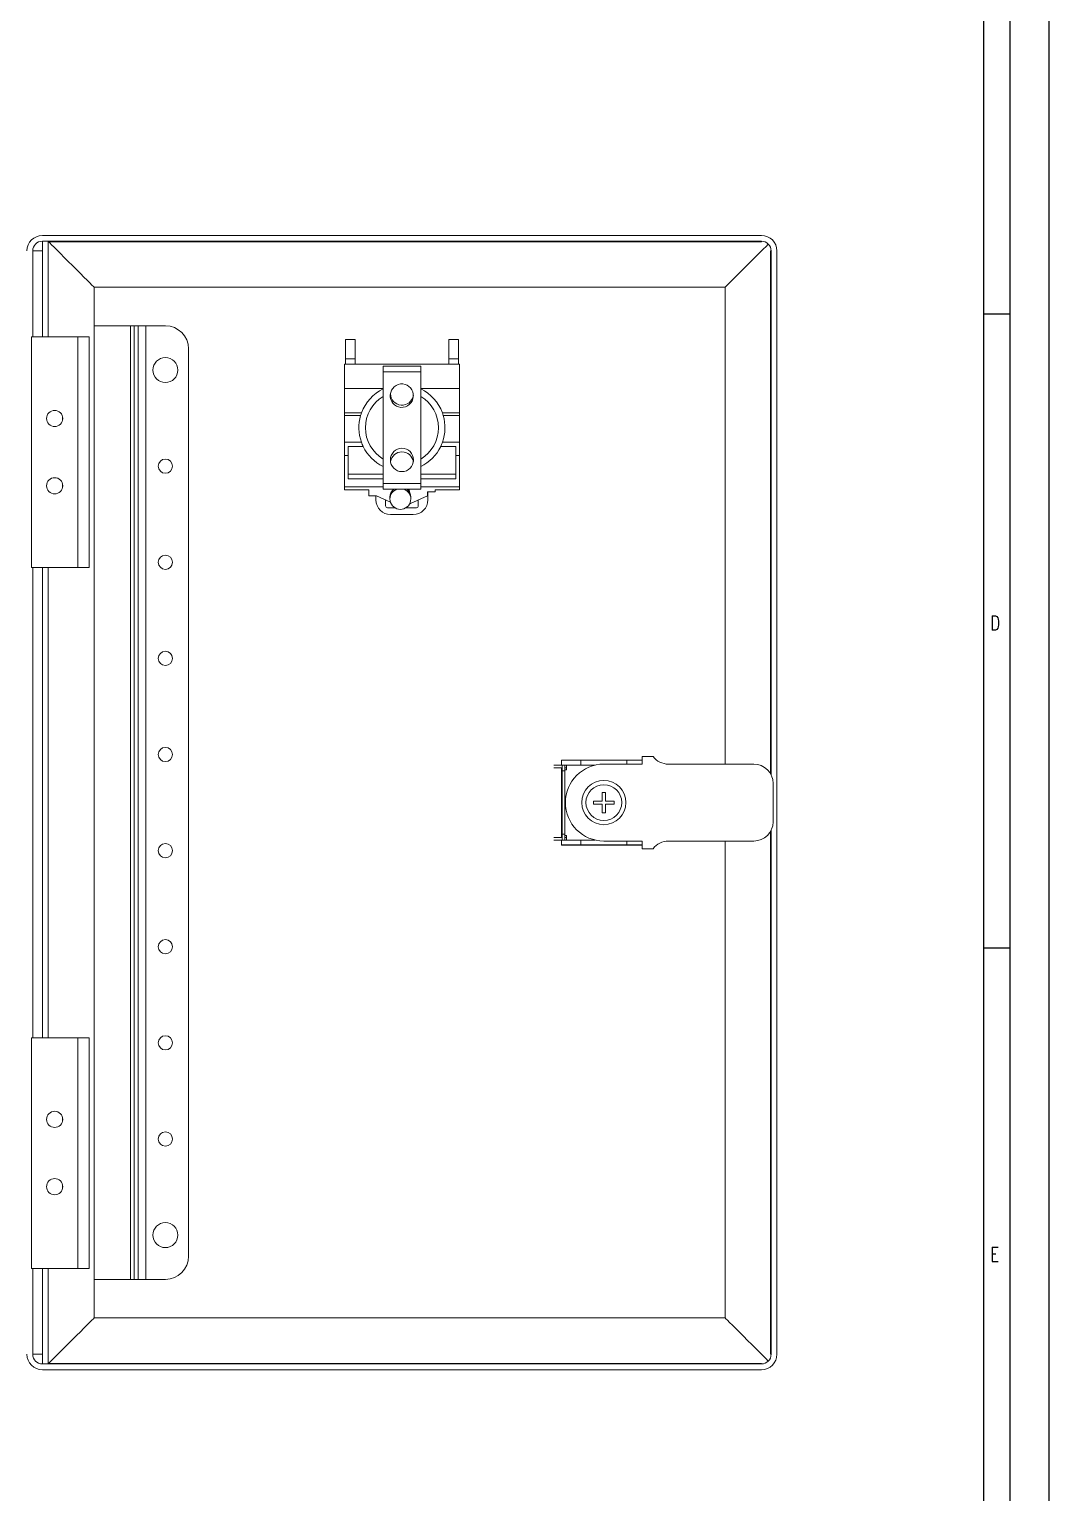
# Model space of a CAD drawing. Extents: x 4137 to 28680, y 2446 to 6814.
# Drawn here: x 5553.9 to 5819, y 2922.4 to 3303.1 of the extents above; entities that cross this region are included whole.
import ezdxf

# ---------------------------------------------------------------- set-up
doc = ezdxf.new("R2010")
doc.units = 0
doc.header["$LTSCALE"] = 0.5
doc.layers.get('0').update_dxf_attribs({"linetype": 'CONTINUOUS'})
doc.layers.add('DIM', color=5, linetype='CONTINUOUS')
doc.styles.get("Standard").update_dxf_attribs({"font": 'simplex.shx'})

msp = doc.modelspace()

# ---------------------------------------------------------------- linework, layer by layer
at = {"color": 7, "linetype": 'Continuous'}
for p, q in [((5819.01, 3740.59), (5819.01, 2552.59)), ((5809.01, 2562.59), (5809.01, 3730.59)), ((5802.01, 3723.59), (5802.01, 2670.59))]:
    msp.add_line(p, q, dxfattribs=at)
at = {"color": 7, "linetype": 'Continuous', "lineweight": 15}
for p, q in [((5744.33, 3249.44), (5557.33, 3249.44)), ((5744.33, 3247.94), (5557.33, 3247.94)), ((5558.88, 3247.94), (5558.88, 3223.09)), ((5558.97, 3247.81), (5559.19, 3247.94)), ((5744.33, 3247.81), (5558.97, 3247.81)), ((5744.33, 3247.94), (5744.33, 3247.81)), ((5554.83, 3245.44), (5554.83, 3223.09)), ((5554.83, 3245.44), (5557.33, 3245.44)), ((5746.69, 3109.39), (5746.69, 3245.44)), ((5746.83, 3245.44), (5746.69, 3245.44)), ((5746.83, 3109.12), (5746.83, 3245.44)), ((5748.33, 2958.44), (5748.33, 3245.44)), ((5570.78, 3235.99), (5734.88, 3235.99)), ((5570.78, 2967.89), (5570.78, 3235.99)), ((5734.88, 3235.99), (5734.88, 3111.94)), ((5570.78, 3225.94), (5580.22, 3225.94)), ((5580.22, 3225.94), (5580.22, 2977.94)), ((5580.22, 3225.94), (5581.22, 3225.94)), ((5581.22, 2977.94), (5581.22, 3225.94)), ((5581.22, 3225.94), (5582.25, 3225.94)), ((5582.25, 3225.94), (5582.25, 2977.94)), ((5582.25, 3225.94), (5584.24, 3225.94)), ((5584.24, 2977.94), (5584.24, 3225.94)), ((5584.24, 3225.94), (5589.33, 3225.94)), ((5554.53, 3163.09), (5554.53, 3223.09)), ((5554.53, 3223.09), (5566.53, 3223.09)), ((5566.53, 3223.09), (5566.53, 3163.09)), ((5569.53, 3223.09), (5566.53, 3223.09)), ((5569.53, 3163.09), (5569.53, 3223.09)), ((5636.17, 3222.34), (5636.17, 3217.34)), ((5638.67, 3222.34), (5636.17, 3222.34)), ((5638.67, 3217.34), (5638.67, 3222.34)), ((5665.5, 3222.34), (5663, 3222.34)), ((5663, 3222.34), (5663, 3217.34)), ((5665.5, 3217.34), (5665.5, 3222.34)), ((5595.33, 3219.94), (5595.33, 2983.94)), ((5638.67, 3217.34), (5636.17, 3217.34)), ((5636.17, 3217.34), (5636.17, 3215.94)), ((5638.67, 3215.94), (5638.67, 3217.34)), ((5665.5, 3217.34), (5663, 3217.34)), ((5663, 3217.34), (5663, 3215.94)), ((5665.5, 3215.94), (5665.5, 3217.34)), ((5635.88, 3215.94), (5665.78, 3215.94)), ((5635.88, 3209.64), (5635.88, 3215.94)), ((5645.93, 3215.44), (5645.93, 3213.94)), ((5655.73, 3215.44), (5645.93, 3215.44)), ((5645.93, 3213.94), (5645.93, 3184.94)), ((5655.73, 3213.94), (5645.93, 3213.94)), ((5655.73, 3215.44), (5655.73, 3213.94)), ((5655.73, 3213.94), (5655.73, 3184.94)), ((5665.78, 3215.94), (5665.78, 3209.64)), ((5645.93, 3209.64), (5635.88, 3209.64)), ((5635.88, 3209.64), (5635.88, 3203.32)), ((5655.73, 3209.64), (5665.78, 3209.64)), ((5665.78, 3209.64), (5665.78, 3203.32)), ((5562.58, 3201.39), (5562.58, 3202.3)), ((5640.33, 3203.32), (5635.88, 3203.32)), ((5635.88, 3202.61), (5635.88, 3203.32)), ((5635.88, 3202.61), (5640.09, 3202.61)), ((5635.88, 3202.61), (5635.88, 3195.69)), ((5665.78, 3203.32), (5661.34, 3203.32)), ((5661.57, 3202.61), (5665.78, 3202.61)), ((5665.78, 3203.32), (5665.78, 3202.61)), ((5665.78, 3202.61), (5665.78, 3195.69)), ((5635.88, 3195.69), (5635.88, 3192.24)), ((5635.88, 3195.69), (5640.28, 3195.69)), ((5636.81, 3194.54), (5636.81, 3192.24)), ((5640.76, 3194.54), (5636.81, 3194.54)), ((5664.86, 3194.54), (5660.9, 3194.54)), ((5661.39, 3195.69), (5665.78, 3195.69)), ((5664.86, 3192.24), (5664.86, 3194.54)), ((5665.78, 3195.69), (5665.78, 3192.24)), ((5635.88, 3192.24), (5635.88, 3184.02)), ((5635.88, 3192.24), (5636.81, 3192.24)), ((5636.81, 3192.24), (5636.81, 3186.14)), ((5664.86, 3186.14), (5664.86, 3192.24)), ((5664.86, 3192.24), (5665.78, 3192.24)), ((5665.78, 3192.24), (5665.78, 3184.02)), ((5636.81, 3187.34), (5645.93, 3187.34)), ((5636.81, 3186.14), (5645.93, 3186.14)), ((5655.73, 3187.34), (5664.86, 3187.34)), ((5655.73, 3186.14), (5664.86, 3186.14)), ((5562.58, 3183.89), (5562.58, 3184.8)), ((5645.93, 3184.02), (5635.88, 3184.02)), ((5635.88, 3183.24), (5635.88, 3184.02)), ((5635.88, 3183.24), (5642.18, 3183.24)), ((5642.18, 3181.74), (5642.18, 3183.24)), ((5645.93, 3184.94), (5645.93, 3183.44)), ((5655.73, 3184.94), (5645.93, 3184.94)), ((5655.73, 3183.44), (5645.93, 3183.44)), ((5652.43, 3183.19), (5652.43, 3183.44)), ((5655.73, 3184.94), (5655.73, 3183.44)), ((5665.78, 3184.02), (5655.73, 3184.02)), ((5657.48, 3182.74), (5659.48, 3182.74)), ((5657.48, 3182.74), (5657.48, 3181.74)), ((5657.58, 3180.66), (5657.58, 3182.74)), ((5659.48, 3183.24), (5665.78, 3183.24)), ((5659.48, 3182.74), (5659.48, 3183.24)), ((5665.78, 3184.02), (5665.78, 3183.24)), ((5642.18, 3181.74), (5644.18, 3181.74)), ((5644.08, 3181.74), (5644.08, 3180.66)), ((5644.18, 3181.74), (5647.85, 3180.04)), ((5646.58, 3179.14), (5646.58, 3180.63)), ((5648.98, 3178.64), (5647.08, 3178.64)), ((5647.7, 3181.36), (5647.7, 3180.93)), ((5654.58, 3178.64), (5651.88, 3178.64)), ((5653.06, 3179.69), (5652.79, 3179.57)), ((5653.06, 3179.69), (5652.86, 3179.69)), ((5653.06, 3179.69), (5657.48, 3181.74)), ((5653.16, 3180.93), (5653.16, 3181.36)), ((5655.08, 3180.63), (5655.08, 3179.14)), ((5647.88, 3176.86), (5653.78, 3176.86)), ((5566.53, 3163.09), (5554.53, 3163.09)), ((5554.83, 3163.09), (5554.83, 3040.79)), ((5558.88, 3163.09), (5558.88, 3040.79)), ((5566.53, 3163.09), (5569.53, 3163.09)), ((5713.33, 3111.94), (5713.33, 3113.94)), ((5713.33, 3113.94), (5716.13, 3113.94)), ((5692.48, 3111.69), (5690.29, 3111.69)), ((5690.29, 3110.99), (5692.48, 3110.99)), ((5692.28, 3112.99), (5713.33, 3112.99)), ((5692.28, 3111.69), (5692.28, 3112.99)), ((5692.28, 3092.89), (5692.28, 3110.99)), ((5697.33, 3112.94), (5692.33, 3112.94)), ((5692.33, 3112.94), (5692.33, 3111.69)), ((5692.33, 3110.99), (5692.33, 3107.94)), ((5693.18, 3111.69), (5692.48, 3111.69)), ((5692.48, 3111.69), (5692.48, 3110.19)), ((5692.48, 3110.19), (5693.18, 3110.19)), ((5692.48, 3110.19), (5692.48, 3093.69)), ((5693.18, 3110.19), (5693.18, 3111.69)), ((5693.58, 3111.69), (5693.18, 3111.69)), ((5693.18, 3110.99), (5693.58, 3110.99)), ((5693.18, 3110.49), (5693.58, 3110.49)), ((5693.18, 3093.69), (5693.18, 3110.19)), ((5693.58, 3110.49), (5693.58, 3111.69)), ((5693.58, 3111.69), (5701.11, 3111.69)), ((5697.33, 3111.69), (5697.33, 3112.94)), ((5697.33, 3112.94), (5709.33, 3112.94)), ((5703.33, 3111.94), (5713.33, 3111.94)), ((5709.33, 3111.94), (5709.33, 3112.94)), ((5713.33, 3112.94), (5709.33, 3112.94)), ((5720.13, 3111.94), (5742.33, 3111.94)), ((5692.33, 3095.94), (5692.33, 3107.94)), ((5692.33, 3107.94), (5692.48, 3107.94)), ((5747.33, 3106.94), (5747.33, 3096.94)), ((5702.93, 3102.34), (5700.68, 3102.34)), ((5700.68, 3102.34), (5700.68, 3101.54)), ((5703.73, 3104.59), (5702.93, 3104.59)), ((5702.93, 3104.59), (5702.93, 3102.34)), ((5703.73, 3102.34), (5703.73, 3104.59)), ((5705.98, 3102.34), (5703.73, 3102.34)), ((5705.98, 3101.54), (5705.98, 3102.34)), ((5700.68, 3101.54), (5702.93, 3101.54)), ((5702.93, 3101.54), (5702.93, 3099.29)), ((5702.93, 3099.29), (5703.73, 3099.29)), ((5703.73, 3099.29), (5703.73, 3101.54)), ((5703.73, 3101.54), (5705.98, 3101.54)), ((5692.48, 3095.94), (5692.33, 3095.94)), ((5692.33, 3095.94), (5692.33, 3092.89)), ((5746.83, 2958.44), (5746.83, 3094.76)), ((5692.48, 3092.89), (5690.29, 3092.89)), ((5690.29, 3092.19), (5692.48, 3092.19)), ((5692.28, 3090.89), (5692.28, 3092.19)), ((5713.33, 3090.89), (5692.28, 3090.89)), ((5692.33, 3092.19), (5692.33, 3090.94)), ((5692.33, 3090.94), (5697.33, 3090.94)), ((5693.18, 3093.69), (5692.48, 3093.69)), ((5692.48, 3093.69), (5692.48, 3092.19)), ((5692.48, 3092.19), (5693.18, 3092.19)), ((5693.18, 3092.19), (5693.18, 3093.69)), ((5693.58, 3093.39), (5693.18, 3093.39)), ((5693.58, 3092.89), (5693.18, 3092.89)), ((5693.18, 3092.19), (5693.58, 3092.19)), ((5693.58, 3092.19), (5693.58, 3093.39)), ((5701.11, 3092.19), (5693.58, 3092.19)), ((5697.33, 3092.19), (5697.33, 3090.94)), ((5709.33, 3090.94), (5697.33, 3090.94)), ((5713.33, 3091.94), (5703.33, 3091.94)), ((5709.33, 3091.94), (5709.33, 3090.94)), ((5709.33, 3090.94), (5713.33, 3090.94)), ((5713.33, 3089.94), (5713.33, 3091.94)), ((5742.33, 3091.94), (5720.13, 3091.94)), ((5734.88, 3091.94), (5734.88, 2967.89)), ((5746.69, 2958.44), (5746.69, 3094.5)), ((5716.13, 3089.94), (5713.33, 3089.94)), ((5554.53, 2980.79), (5554.53, 3040.79)), ((5554.53, 3040.79), (5566.53, 3040.79)), ((5566.53, 3040.79), (5566.53, 2980.79)), ((5569.53, 3040.79), (5566.53, 3040.79)), ((5569.53, 2980.79), (5569.53, 3040.79)), ((5562.58, 3019.09), (5562.58, 3020)), ((5562.58, 3001.59), (5562.58, 3002.5)), ((5566.53, 2980.79), (5554.53, 2980.79)), ((5554.83, 2980.79), (5554.83, 2958.44)), ((5558.88, 2980.79), (5558.88, 2955.94)), ((5566.53, 2980.79), (5569.53, 2980.79)), ((5570.78, 2977.94), (5580.22, 2977.94)), ((5581.22, 2977.94), (5580.22, 2977.94)), ((5581.22, 2977.94), (5582.25, 2977.94)), ((5582.25, 2977.94), (5584.24, 2977.94)), ((5584.24, 2977.94), (5589.33, 2977.94)), ((5734.88, 2967.89), (5570.78, 2967.89)), ((5554.83, 2958.44), (5557.33, 2958.44)), ((5557.33, 2955.94), (5557.33, 2958.44)), ((5746.83, 2958.44), (5746.69, 2958.44)), ((5557.33, 2955.94), (5744.33, 2955.94)), ((5557.33, 2954.44), (5744.33, 2954.44)), ((5559.19, 2955.94), (5558.97, 2956.08)), ((5558.97, 2956.08), (5744.33, 2956.08)), ((5744.33, 2955.94), (5744.33, 2956.08))]:
    msp.add_line(p, q, dxfattribs=at)
at = {"color": 8, "linetype": 'Continuous', "lineweight": 15}
for p, q in [((5557.33, 3245.44), (5557.33, 3223.09)), ((5557.33, 3163.09), (5557.33, 3040.79)), ((5557.33, 2980.79), (5557.33, 2958.44))]:
    msp.add_line(p, q, dxfattribs=at)
at = {"color": 7, "linetype": 'Continuous', "lineweight": 15, "flags": 128}
for points in [[(5570.78, 3235.99), (5570.59, 3236.18), (5570.22, 3236.55), (5569.68, 3237.1), (5568.98, 3237.8), (5568.15, 3238.63), (5567.21, 3239.56), (5566.2, 3240.57), (5565.15, 3241.63), (5564.08, 3242.69), (5563.04, 3243.74), (5562.06, 3244.72), (5561.16, 3245.62), (5560.38, 3246.39), (5559.74, 3247.03), (5559.27, 3247.51), (5558.97, 3247.81)], [(5746.1, 3247.21), (5745.5, 3246.61), (5744.74, 3245.86), (5743.86, 3244.97), (5742.87, 3243.98), (5741.81, 3242.92), (5740.72, 3241.84), (5739.64, 3240.75), (5738.59, 3239.7), (5737.62, 3238.73), (5736.76, 3237.87), (5736.03, 3237.14), (5735.46, 3236.58), (5735.08, 3236.19), (5734.88, 3235.99)], [(5558.97, 2956.08), (5559.27, 2956.38), (5559.74, 2956.86), (5560.38, 2957.49), (5561.16, 2958.27), (5562.06, 2959.17), (5563.04, 2960.15), (5564.08, 2961.19), (5565.15, 2962.26), (5566.2, 2963.32), (5567.21, 2964.33), (5568.15, 2965.26), (5568.98, 2966.09), (5569.68, 2966.79), (5570.22, 2967.33), (5570.59, 2967.71), (5570.78, 2967.89)], [(5746.1, 2956.68), (5745.5, 2957.28), (5744.74, 2958.03), (5743.86, 2958.92), (5742.87, 2959.91), (5741.81, 2960.96), (5740.72, 2962.05), (5739.64, 2963.14), (5738.59, 2964.18), (5737.62, 2965.15), (5736.76, 2966.02), (5736.03, 2966.74), (5735.46, 2967.31), (5735.08, 2967.7), (5734.88, 2967.89)]]:
    msp.add_lwpolyline(points, dxfattribs=at)
at = {"color": 7, "linetype": 'Continuous', "lineweight": 15}
for centre, radius in [((5589.33, 3214.44), 3.25), ((5560.53, 3201.84), 2.1), ((5589.33, 3189.44), 1.85), ((5560.53, 3184.34), 2.1), ((5589.33, 3164.44), 1.85), ((5589.33, 3139.44), 1.85), ((5589.33, 3114.44), 1.85), ((5703.33, 3101.94), 5.75), ((5703.33, 3101.94), 4.65), ((5589.33, 3089.44), 1.85), ((5589.33, 3064.44), 1.85), ((5589.33, 3039.44), 1.85), ((5560.53, 3019.54), 2.1), ((5589.33, 3014.44), 1.85), ((5560.53, 3002.04), 2.1), ((5589.33, 2989.44), 3.25)]:
    msp.add_circle(centre, radius, dxfattribs=at)
for centre, radius, start, end in [((5557.33, 3245.44), 4, 90, 180), ((5557.33, 3245.44), 2.5, 90, 180), ((5744.33, 3245.44), 4, 0, 90), ((5744.33, 3245.44), 2.5, 0, 90), ((5589.33, 3219.94), 6, 0, 90), ((5650.83, 3199.44), 11.2, 115.9445, 159.7293), ((5650.83, 3199.44), 11.2, 20.2707, 64.0555), ((5650.83, 3199.44), 9.5, 121.0502, 180), ((5650.84, 3208.32), 3, 180.968, 350.0094), ((5650.83, 3199.44), 9.5, 301.0502, 58.9498), ((5650.83, 3199.44), 11.2, 163.5662, 199.5617), ((5650.83, 3199.44), 11.2, 159.7293, 163.5662), ((5650.83, 3199.44), 11.2, 16.4338, 20.2707), ((5650.83, 3199.44), 11.2, 340.4383, 16.4338), ((5650.83, 3199.44), 9.5, 180, 238.9498), ((5650.83, 3199.44), 11.2, 199.5617, 205.9445), ((5650.83, 3199.44), 11.2, 205.9445, 244.0555), ((5650.83, 3199.44), 11.2, 295.9445, 334.0555), ((5650.83, 3199.44), 11.2, 334.0555, 340.4383), ((5650.81, 3190.17), 2.98, 89.5548, 171.2655), ((5650.85, 3190.16), 2.98, 8.7974, 90.3823), ((5650.37, 3181.36), 2.67, 129.9905, 179.9272), ((5650.43, 3180.91), 2.71, 110.6961, 69.3039), ((5650.49, 3181.36), 2.67, 0.1106, 51.368), ((5647.88, 3180.66), 3.8, 180, 270), ((5647.08, 3179.14), 0.5, 180, 270), ((5653.78, 3180.66), 3.8, 270, 0), ((5654.58, 3179.14), 0.5, 270, 0), ((5720.13, 3116.94), 5, 216.8699, 270), ((5703.33, 3101.94), 10, 90, 270), ((5742.33, 3106.94), 5, 0, 90), ((5742.33, 3096.94), 5, 270, 0), ((5720.13, 3086.94), 5, 90, 143.1301), ((5589.33, 2983.94), 6, 270, 0), ((5557.33, 2958.44), 4, 180, 270), ((5557.33, 2958.44), 2.5, 180, 270), ((5744.33, 2958.44), 4, 270, 0), ((5744.33, 2958.44), 2.5, 270, 0)]:
    msp.add_arc(centre, radius, start, end, dxfattribs=at)
for centre, major_axis, ratio in [((5650.79, 3207.78), (-0.24, -3.05), 0.981207), ((5650.83, 3191.06), (0, 3.05), 0.984808)]:
    msp.add_ellipse(centre, major_axis=major_axis, ratio=ratio, dxfattribs=at)
msp.add_ellipse((5650.78, 3182.39), major_axis=(-1.3, 1.66), ratio=0.993999, start_param=4.132601, end_param=4.571537, dxfattribs=at)
msp.add_open_spline([(5557.33, 3245.44), (5557.33, 3245.73), (5557.33, 3246.29), (5557.33, 3247.04), (5557.33, 3247.6), (5557.33, 3247.89), (5557.33, 3247.94), (5557.33, 3247.94), (5557.33, 3247.94)], degree=3, knots=[0, 0, 0, 0, 0.214696, 0.429387, 0.64408, 0.858775, 0.999975, 1, 1, 1, 1], dxfattribs=at)
at = {"layer": 'DIM', "color": 7, "linetype": 'Continuous'}
for p, q in [((5802.01, 3229.02), (5809.01, 3229.02)), ((5802.01, 3064.16), (5809.01, 3064.16))]:
    msp.add_line(p, q, dxfattribs=at)

# ---------------------------------------------------------------- texts
at = {"layer": 'DIM', "color": 7, "width": 0.75}
for s, p in [('D', (5803.85, 3146.8)), ('E', (5803.85, 2982.6))]:
    msp.add_text(s, height=3.7, dxfattribs=at).set_placement(p)

doc.saveas('drawing.dxf')
